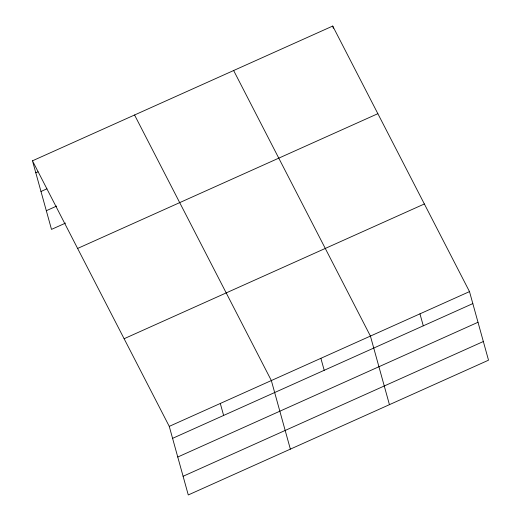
<?xml version="1.0" encoding="UTF-8"?>
<svg xmlns="http://www.w3.org/2000/svg" width="521" height="521" viewBox="0 0 521 521"><rect width="100%" height="100%" fill="white"/><g stroke="black" fill="none" stroke-linecap="round" stroke-linejoin="round"><path stroke-width="0.78" d="M32.478 160.807L332.724 26.05L469.499 291.604L488.522 360.193L188.276 494.95L169.26 426.367L32.478 160.807L51.501 229.396L65.555 223.086M35.806 172.796L38.02 171.8M40.983 191.474L46.903 188.817M46.317 210.718L56.678 206.069M77.616 248.445L377.855 113.682M124.122 338.728L424.361 203.971M169.26 426.367L469.499 291.604M172.581 438.35L472.827 303.593M177.759 457.028L478.004 322.271M183.099 476.272L483.338 341.515M233.642 70.517L370.418 336.078L389.441 404.661M134.561 114.991L271.343 380.545L290.36 449.135M419.959 313.844L423.286 325.827M332.724 26.05L333.342 28.297M320.877 358.311L324.205 370.294M220.298 403.456L223.626 415.439"/></g></svg>
